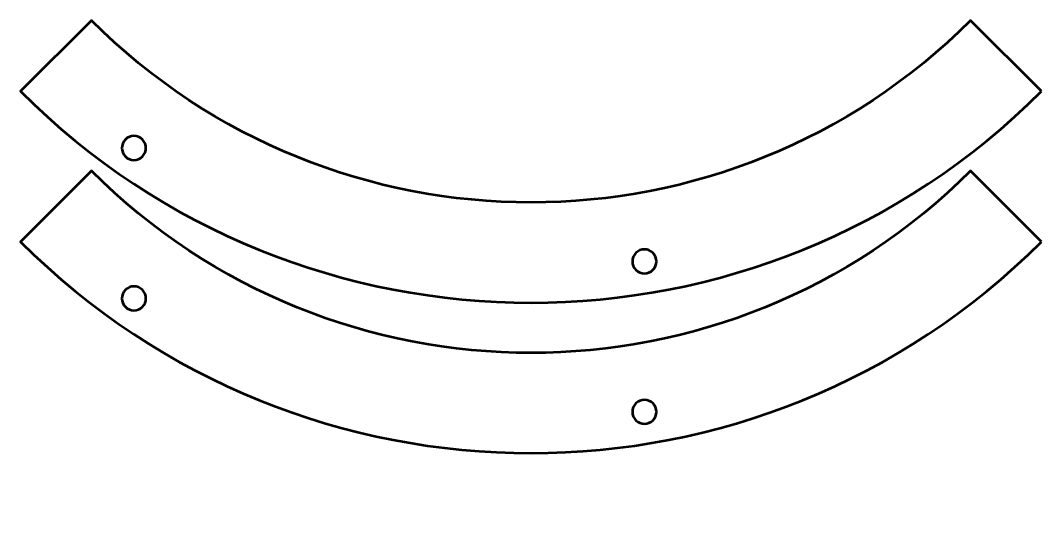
# Model space of a CAD drawing. Header units: centimetres. Extents: x -12.7 to 12.7, y -7 to 5.5.
import ezdxf

# ---------------------------------------------------------------- set-up
doc = ezdxf.new("R2010")
doc.units = ezdxf.units.CM
doc.header["$MEASUREMENT"] = 0
doc.layers.add('Layer 1', color=7, linetype='Continuous')

msp = doc.modelspace()

# ---------------------------------------------------------------- linework, layer by layer
at = {"layer": 'Layer 1', "lineweight": 53}
for points in [[(12.72792, 3.75), (5.6985, -3.27943), (-5.6985, -3.27943), (-12.72792, 3.75), (-12.72792, 3.75), (-12.72792, 3.75), (-10.96016, 5.51777), (-10.96016, 5.51777), (-10.96016, 5.51777), (-4.90705, -0.53534), (4.90705, -0.53534), (10.96016, 5.51777), (10.96016, 5.51777), (10.96016, 5.51777), (12.72792, 3.75), (12.72792, 3.75)], [(-10.11163, 2.54792), (-9.99447, 2.66508), (-9.80452, 2.66508), (-9.68736, 2.54792), (-9.68736, 2.54792), (-9.57021, 2.43076), (-9.57021, 2.24081), (-9.68736, 2.12365), (-9.68736, 2.12365), (-9.80452, 2.0065), (-9.99447, 2.0065), (-10.11163, 2.12365), (-10.11163, 2.12365), (-10.22878, 2.24081), (-10.22878, 2.43076), (-10.11163, 2.54792)], [(12.72792, 0), (5.6985, -7.02943), (-5.6985, -7.02943), (-12.72792, 0), (-12.72792, 0), (-12.72792, 0), (-10.96016, 1.76777), (-10.96016, 1.76777), (-10.96016, 1.76777), (-4.90705, -4.28534), (4.90705, -4.28534), (10.96016, 1.76777), (10.96016, 1.76777), (10.96016, 1.76777), (12.72792, 0), (12.72792, 0)], [(2.6163, -0.28051), (2.73345, -0.16335), (2.9234, -0.16335), (3.04056, -0.28051), (3.04056, -0.28051), (3.15772, -0.39767), (3.15772, -0.58762), (3.04056, -0.70477), (3.04056, -0.70477), (2.9234, -0.82193), (2.73345, -0.82193), (2.6163, -0.70477), (2.6163, -0.70477), (2.49914, -0.58762), (2.49914, -0.39767), (2.6163, -0.28051)], [(-10.11163, -1.20208), (-9.99447, -1.08492), (-9.80452, -1.08492), (-9.68736, -1.20208), (-9.68736, -1.20208), (-9.57021, -1.31924), (-9.57021, -1.50919), (-9.68736, -1.62635), (-9.68736, -1.62635), (-9.80452, -1.7435), (-9.99447, -1.7435), (-10.11163, -1.62635), (-10.11163, -1.62635), (-10.22878, -1.50919), (-10.22878, -1.31924), (-10.11163, -1.20208)], [(2.6163, -4.03051), (2.73345, -3.91335), (2.9234, -3.91335), (3.04056, -4.03051), (3.04056, -4.03051), (3.15772, -4.14767), (3.15772, -4.33762), (3.04056, -4.45477), (3.04056, -4.45477), (2.9234, -4.57193), (2.73345, -4.57193), (2.6163, -4.45477), (2.6163, -4.45477), (2.49914, -4.33762), (2.49914, -4.14767), (2.6163, -4.03051)]]:
    msp.add_open_spline(points, degree=3, knots=[0, 0, 0, 0, 0.2, 0.2, 0.2, 0.2, 0.4, 0.4, 0.4, 0.4, 0.6, 0.6, 0.6, 0.6, 1, 1, 1, 1], dxfattribs=at)

doc.saveas('drawing.dxf')
